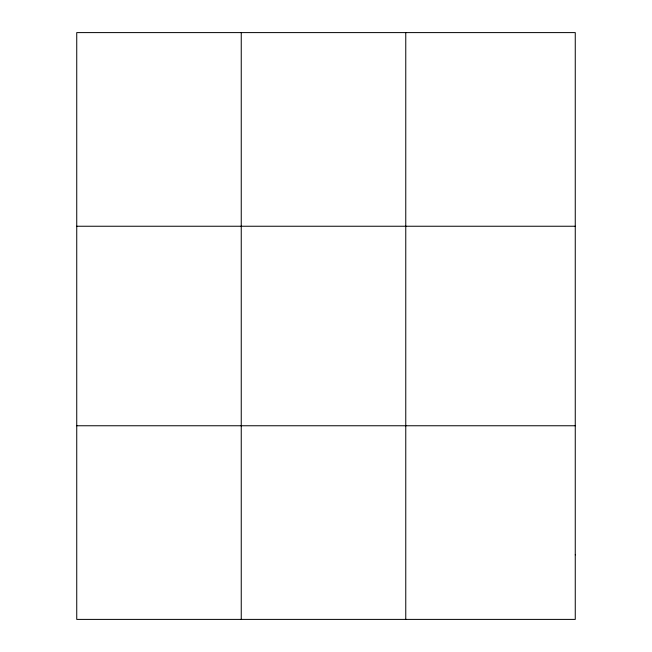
<?xml version="1.0" encoding="UTF-8"?>
<svg xmlns="http://www.w3.org/2000/svg" width="652" height="652" viewBox="0 0 652 652"><rect width="100%" height="100%" fill="white"/><g stroke="black" fill="none" stroke-linecap="round" stroke-linejoin="round"><path stroke-width="0.98" d="M241.248 32.6L241.248 619.4M405.764 32.6L405.764 619.4M76.74 226.244L575.26 226.244M76.74 425.756L575.26 425.756M575.26 554.852L575.26 619.4L76.74 619.4L76.74 32.6L575.26 32.6L575.26 554.852"/></g></svg>
